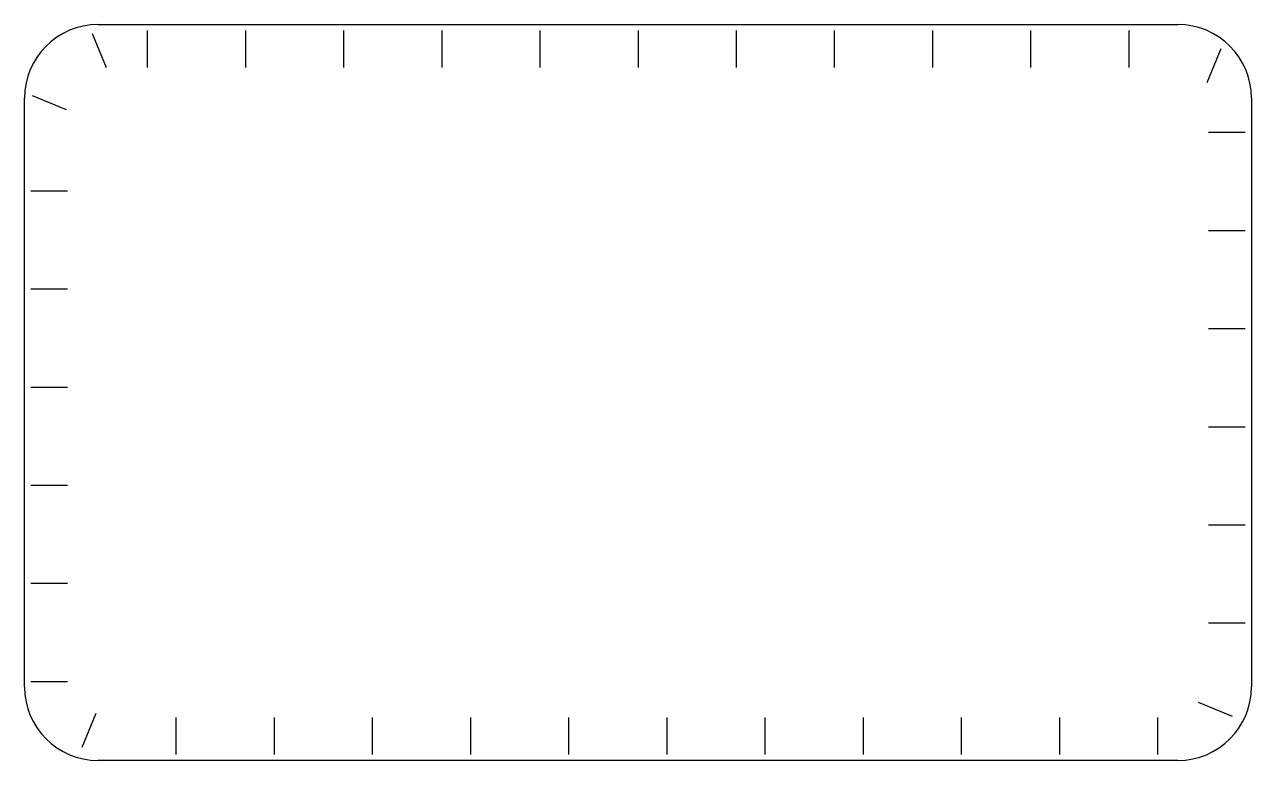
# Model space of a CAD drawing. Header units: millimetres. Extents: x 0 to 100, y 0 to 60.
import ezdxf

# ---------------------------------------------------------------- set-up
doc = ezdxf.new("R2010")
doc.units = ezdxf.units.MM
doc.layers.add('CUT', color=1, linetype='CONTINUOUS')
doc.layers.add('HALFCUT', color=6, linetype='CONTINUOUS')

msp = doc.modelspace()

# ---------------------------------------------------------------- linework, layer by layer
at = {"layer": 'CUT'}
for p, q in [((6, 60), (94, 60)), ((0, 6), (0, 54)), ((100, 54), (100, 6)), ((94, 0), (6, 0))]:
    msp.add_line(p, q, dxfattribs=at)
for centre, start, end in [((6, 54), 90, 180), ((94, 54), 0, 90), ((6, 6), 180, 270), ((94, 6), 270, 0)]:
    msp.add_arc(centre, 6, start, end, dxfattribs=at)
at = {"layer": 'HALFCUT'}
for p, q in [((5.51, 59.256), (6.658, 56.484)), ((10, 59.5), (10, 56.5)), ((18, 59.5), (18, 56.5)), ((26, 59.5), (26, 56.5)), ((34, 59.5), (34, 56.5)), ((42, 59.5), (42, 56.5)), ((50, 59.5), (50, 56.5)), ((58, 59.5), (58, 56.5)), ((66, 59.5), (66, 56.5)), ((74, 59.5), (74, 56.5)), ((82, 59.5), (82, 56.5)), ((90, 59.5), (90, 56.5)), ((97.504, 58.007), (96.356, 55.236)), ((0.633, 54.221), (3.405, 53.073)), ((99.5, 51.184), (96.5, 51.184)), ((0.5, 46.447), (3.5, 46.447)), ((99.5, 43.184), (96.5, 43.184)), ((0.5, 38.447), (3.5, 38.447)), ((99.5, 35.184), (96.5, 35.184)), ((0.5, 30.447), (3.5, 30.447)), ((99.5, 27.184), (96.5, 27.184)), ((0.5, 22.447), (3.5, 22.447)), ((99.5, 19.184), (96.5, 19.184)), ((0.5, 14.447), (3.5, 14.447)), ((99.5, 11.184), (96.5, 11.184)), ((0.5, 6.447), (3.5, 6.447)), ((98.461, 3.59), (95.689, 4.738)), ((4.684, 1.086), (5.832, 3.858)), ((12.369, 0.5), (12.369, 3.5)), ((20.369, 0.5), (20.369, 3.5)), ((28.369, 0.5), (28.369, 3.5)), ((36.369, 0.5), (36.369, 3.5)), ((44.369, 0.5), (44.369, 3.5)), ((52.369, 0.5), (52.369, 3.5)), ((60.369, 0.5), (60.369, 3.5)), ((68.369, 0.5), (68.369, 3.5)), ((76.369, 0.5), (76.369, 3.5)), ((84.369, 0.5), (84.369, 3.5)), ((92.369, 0.5), (92.369, 3.5))]:
    msp.add_line(p, q, dxfattribs=at)

doc.saveas('drawing.dxf')
